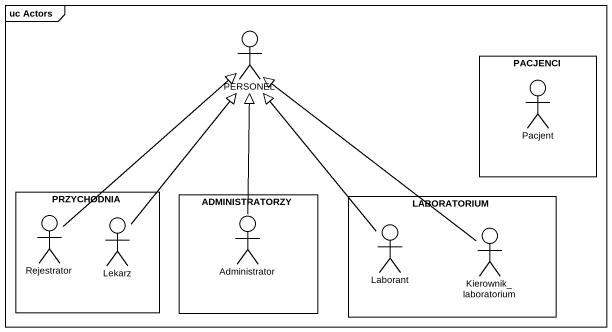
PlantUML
@startuml
mainframe uc Actors
actor PERSONEL
rectangle PACJENCI {
  actor Pacjent
}
rectangle PRZYCHODNIA {
  actor Rejestrator
  actor Lekarz
}
rectangle ADMINISTRATORZY {
  actor Administrator
}
rectangle LABORATORIUM {
  actor Laborant
  actor Kierownik_laboratorium
}
Rejestrator -up-|> PERSONEL
Lekarz -up-|> PERSONEL
Administrator -up-|> PERSONEL
Laborant -up-|> PERSONEL
Kierownik_laboratorium -up-|> PERSONEL
@enduml
